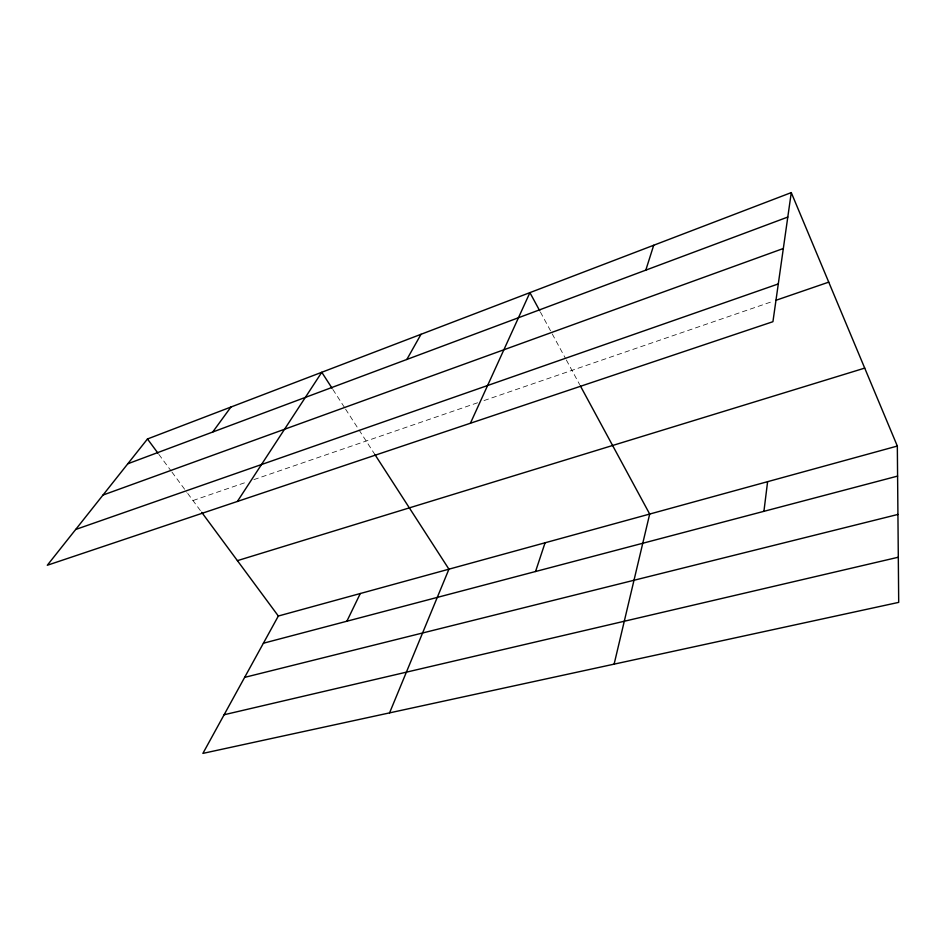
<?xml version="1.0" encoding="UTF-8"?>
<svg xmlns="http://www.w3.org/2000/svg" width="946" height="946" viewBox="0 0 946 946"><rect width="100%" height="100%" fill="white"/><g stroke="black" fill="none" stroke-linecap="round" stroke-linejoin="round"><path stroke-width="0.71" stroke-dasharray="4.73 3.55" d="M192.972 500.54L246.941 481.999M253.871 479.622L478.416 402.488M483.997 400.572L773.095 301.266M158.845 454.364L171.096 470.942M171.971 472.125L186.847 492.251M187.722 493.434L200.812 511.147M332.874 389.468L344.77 407.88M345.562 409.11L374.971 454.648M540.414 312.062L565.637 358.7M566.347 359.988L579.662 384.608"/><path stroke-width="1.42" d="M763.919 511.325L767.608 481.668M791.27 192.606L772.929 321.699L47.3 565.259L147.47 438.979L791.27 192.606L897.328 446.051L898.7 602.377L202.893 753.394L278.337 616.023L897.328 446.051M614.12 664.139L649.689 514.045L580.359 385.897M645.799 270.142L653.71 245.251M535.554 571.514L545.073 542.779M389.563 712.882L448.936 569.173L374.971 454.648M470.41 423.24L529.902 292.633L539.717 310.761M346.863 621.238L360.308 593.509M406.827 359.48L421.017 334.293M237.363 501.463L321.77 372.275L332.081 388.238M212.708 432.038L230.93 407.04M127.793 463.777L787.793 217.06M102.984 495.054L783.323 248.502M75.68 529.476L778.298 283.93M775.886 300.308L828.743 282.144M237.411 560.647L864.715 368.112M263.39 643.233L897.6 476.098M244.647 677.371L897.931 514.435M224.107 714.75L898.31 557.229M147.47 438.979L157.97 453.181M201.687 512.318L278.337 616.023"/></g></svg>
